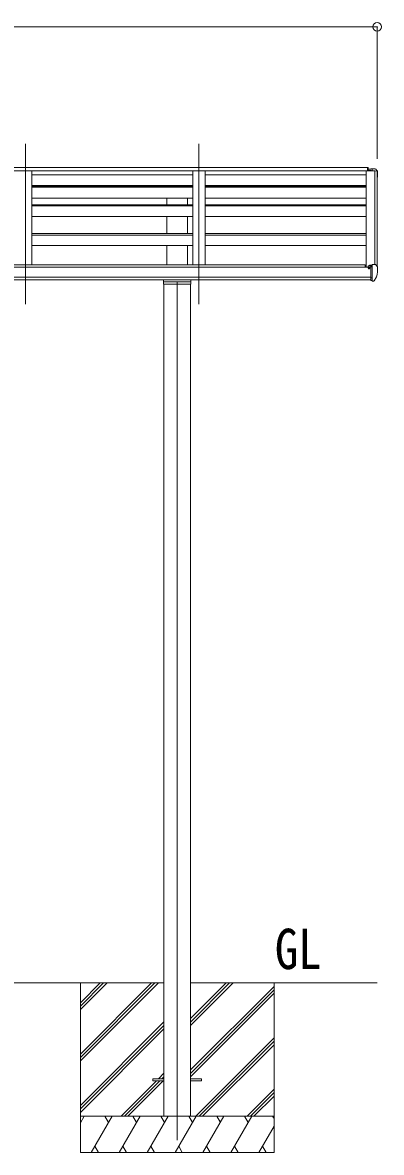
# Model space of a CAD drawing. Units: millimetres at full size, sheet at 1:35; details may follow other scales. Extents: x -9783 to 9892, y -6828 to 6752.
# Drawn here: x 5473 to 6955, y -4311 to 355 of the extents above; entities that cross this region are included whole.
import ezdxf
from ezdxf.enums import TextEntityAlignment as Align

# ---------------------------------------------------------------- set-up
doc = ezdxf.new("R2010")
doc.units = ezdxf.units.MM
doc.header["$LTSCALE"] = 35
doc.header["$PDMODE"] = 32
doc.header["$PDSIZE"] = 35
for name, color, linetype, lineweight in [('0-0_0', 7, 'Continuous', 9), ('0-1_本体', 4, 'Continuous', 9), ('0-2_部品', 7, 'Continuous', 9), ('0-8_PARTS2', 2, 'Continuous', 9), ('0-A_寸法', 6, 'Continuous', 9)]:
    doc.layers.add(name, color=color, linetype=linetype, lineweight=lineweight)
doc.styles.add('ＭＳ ゴシック', font='')
doc.styles.get('ＭＳ ゴシック').set_extended_font_data('MS Gothic')

msp = doc.modelspace()

# ---------------------------------------------------------------- linework, layer by layer
at = {"layer": '0-0_0'}
for p, q in [((4466.02, -3610.59), (6056.02, -3610.59)), ((5711.02, -3610.59), (5711.02, -4310.59)), ((5711.02, -3904.76), (6005.2, -3610.59)), ((5711.02, -3918.91), (6019.34, -3610.59)), ((5711.02, -3933.05), (6033.48, -3610.59)), ((5711.02, -3720.92), (5821.35, -3610.59)), ((5711.02, -3706.78), (5807.21, -3610.59)), ((5711.02, -3692.63), (5793.06, -3610.59)), ((6166.02, -3610.59), (6937.02, -3610.59)), ((6166.02, -3786.42), (6341.85, -3610.59)), ((6166.02, -3772.28), (6327.71, -3610.59)), ((6166.02, -3758.13), (6313.56, -3610.59)), ((6166.02, -3970.26), (6511.02, -3625.27)), ((6511.02, -3610.59), (6511.02, -4310.59)), ((6166.02, -3984.41), (6511.02, -3639.41)), ((6166.02, -3998.55), (6511.02, -3653.55)), ((5711.02, -4116.9), (6056.02, -3771.9)), ((5711.02, -4131.04), (6056.02, -3786.04)), ((5711.02, -4145.18), (6056.02, -3800.18)), ((6187.82, -4160.59), (6511.02, -3837.4)), ((6201.97, -4160.59), (6511.02, -3851.54)), ((6216.11, -4160.59), (6511.02, -3865.68)), ((6033.96, -4006.09), (6056.02, -3984.03)), ((6048.1, -4006.09), (6056.02, -3998.17)), ((5879.46, -4160.59), (6024.96, -4015.09)), ((5893.6, -4160.59), (6039.1, -4015.09)), ((5907.74, -4160.59), (6053.24, -4015.09)), ((6399.96, -4160.59), (6511.02, -4049.53)), ((6414.1, -4160.59), (6511.02, -4063.67)), ((6428.24, -4160.59), (6511.02, -4077.81)), ((6511.02, -4160.59), (5711.02, -4160.59)), ((5711.02, -4188.09), (5726.9, -4160.59)), ((5755.76, -4310.59), (5842.37, -4160.59)), ((5827.37, -4186.57), (5812.36, -4160.59)), ((5871.23, -4310.59), (5957.84, -4160.59)), ((5942.83, -4186.57), (5927.83, -4160.59)), ((5986.7, -4310.59), (6073.31, -4160.59)), ((6058.3, -4186.57), (6043.3, -4160.59)), ((6102.17, -4310.59), (6188.78, -4160.59)), ((6173.78, -4186.57), (6158.77, -4160.59)), ((6217.64, -4310.59), (6304.25, -4160.59)), ((6289.25, -4186.57), (6274.25, -4160.59)), ((6333.11, -4310.59), (6419.72, -4160.59)), ((6389.72, -4160.59), (6404.72, -4186.57)), ((6505.19, -4160.59), (6511.02, -4170.69)), ((6448.58, -4310.59), (6511.02, -4202.45)), ((5770.76, -4284.61), (5785.76, -4310.59)), ((5886.23, -4284.61), (5901.23, -4310.59)), ((6001.7, -4284.61), (6016.7, -4310.59)), ((6117.17, -4284.61), (6132.17, -4310.59)), ((6232.64, -4284.61), (6247.64, -4310.59)), ((6348.11, -4284.61), (6363.11, -4310.59)), ((6463.58, -4284.61), (6478.58, -4310.59)), ((5711.02, -4310.59), (6511.02, -4310.59))]:
    msp.add_line(p, q, dxfattribs=at)
at = {"layer": '0-1_本体'}
for p, q in [((6900.02, -257.39), (1924.52, -257.39)), ((5460.02, -257.39), (5510.02, -257.39)), ((5510.02, -644.76), (5510.02, -257.39)), ((5510.02, -273.93), (6176.02, -273.93)), ((6176.02, -644.76), (6176.02, -257.39)), ((6176.02, -257.39), (6226.02, -257.39)), ((6226.02, -644.76), (6226.02, -257.39)), ((6226.02, -273.93), (6892.02, -273.93)), ((6892.02, -257.39), (6892.02, -654.25)), ((6897.52, -242.94), (6897.52, -257.39)), ((6927.94, -257.59), (6927.32, -259.21)), ((6928.02, -257.48), (6928.02, -644.01)), ((6936.07, -257.81), (6928.24, -257.4)), ((6937.01, -258.7), (6937.02, -650.55)), ((5510.02, -317.46), (6176.02, -317.46)), ((5510.02, -319.83), (6176.02, -319.83)), ((6176.02, -322.35), (5510.02, -322.35)), ((6176.02, -324.92), (5510.02, -324.92)), ((6068.52, -322.35), (6068.52, -319.83)), ((6153.52, -322.35), (6153.52, -319.83)), ((6226.02, -317.46), (6892.02, -317.46)), ((6226.02, -319.83), (6892.02, -319.83)), ((6892.02, -322.35), (6226.02, -322.35)), ((6892.02, -324.92), (6226.02, -324.92)), ((6176.02, -369.66), (5510.02, -369.66)), ((6068.52, -396.76), (6068.52, -369.66)), ((6153.52, -396.76), (6153.52, -369.66)), ((6892.02, -369.66), (6226.02, -369.66)), ((6176.02, -396.76), (5510.02, -396.76)), ((6176.02, -401.63), (5510.02, -401.63)), ((6892.02, -396.76), (6226.02, -396.76)), ((6892.02, -401.63), (6226.02, -401.63)), ((6176.02, -445.86), (5510.02, -445.86)), ((6068.52, -515.25), (6068.52, -445.86)), ((6153.52, -515.25), (6153.52, -445.86)), ((6892.02, -445.86), (6226.02, -445.86)), ((6176.02, -515.25), (5510.02, -515.25)), ((6176.02, -522.15), (5510.02, -522.15)), ((6892.02, -515.25), (6226.02, -515.25)), ((6892.02, -522.15), (6226.02, -522.15)), ((6176.02, -565.7), (5510.02, -565.7)), ((6068.52, -644.76), (6068.52, -565.7)), ((6153.52, -644.76), (6153.52, -565.7)), ((6892.02, -565.7), (6226.02, -565.7)), ((6887.01, -644.76), (1935.02, -644.76)), ((6887.01, -644.76), (6887.01, -654.25)), ((6910.52, -654.25), (1911.52, -654.25)), ((6910.52, -695.77), (1911.52, -695.77)), ((6910.52, -707.62), (2656.02, -707.62)), ((6056.02, -724.56), (6056.02, -4160.59)), ((6166.02, -724.56), (6166.02, -4160.59))]:
    msp.add_line(p, q, dxfattribs=at)
for points in [[(6900.02, -242.94), (1924.52, -242.94), (1924.52, -257.39)], [(6927.32, -644.01), (6927.32, -257.39), (6892.02, -257.39)]]:
    msp.add_lwpolyline(points, dxfattribs=at)
msp.add_circle((6903.04, -658.92), 3, dxfattribs=at)
for centre, radius, start, end in [((6928.22, -257.7), 0.301, 87.13321, 158.93673), ((6936.02, -258.81), 1, 6.23034, 87)]:
    msp.add_arc(centre, radius, start, end, dxfattribs=at)
at = {"layer": '0-2_部品'}
for p, q in [((6900.02, -242.94), (6897.52, -242.94)), ((6899.02, -242.94), (6899.02, -257.39)), ((6900.02, -242.94), (6900.02, -257.39)), ((6910.52, -249.31), (6900.52, -249.4)), ((6900.52, -254.49), (6900.52, -249.4)), ((6900.52, -254.49), (6910.52, -254.49)), ((6929.02, -249.31), (6910.52, -249.31)), ((6910.52, -257.39), (6910.52, -254.49)), ((6917.02, -257.39), (6917.02, -249.31)), ((6929.02, -249.31), (6931.35, -249.45)), ((6932.11, -249.88), (6936.18, -255.69)), ((6939.02, -258.68), (6939.02, -259.31)), ((6900.52, -649.86), (6900.52, -653.83)), ((6915.52, -648.69), (6901.52, -648.75)), ((6905.02, -648.74), (6905.02, -646.84)), ((6905.84, -646.42), (6915.52, -645.7)), ((6915.52, -644.92), (6917.02, -644.92)), ((6915.52, -644.92), (6915.52, -651.09)), ((6917.02, -712.51), (6917.02, -644.01)), ((6932.11, -644.58), (6936.17, -650.38)), ((6905.52, -658.92), (6905.22, -658.92)), ((6906.05, -658.92), (6905.52, -658.92)), ((6910.52, -653.74), (6917.02, -653.34)), ((6924.64, -710.69), (6934.39, -695.32)), ((6939.02, -653.38), (6939.02, -654.01)), ((6057.02, -715.3), (6165.02, -715.3)), ((6910.52, -709.31), (6916.02, -709.31)), ((6916.52, -710.31), (6916.02, -709.31)), ((6917.02, -710.31), (6916.52, -710.31)), ((6918.52, -712.42), (6917.02, -712.51)), ((6918.52, -712.42), (6922.23, -712.19))]:
    msp.add_line(p, q, dxfattribs=at)
at = {"layer": '0-2_部品', "color": 4}
for p, q in [((6011.02, -4006.09), (6011.02, -4015.09)), ((6056.02, -4006.09), (6011.02, -4006.09)), ((6211.02, -4006.09), (6166.02, -4006.09)), ((6211.02, -4006.09), (6211.02, -4015.09)), ((6056.02, -4015.09), (6011.02, -4015.09)), ((6211.02, -4015.09), (6166.02, -4015.09))]:
    msp.add_line(p, q, dxfattribs=at)
at = {"layer": '0-2_部品'}
for points in [[(6905.84, -646.42), (6905.68, -646.44), (6905.52, -646.47), (6905.37, -646.52), (6905.25, -646.57), (6905.15, -646.63), (6905.08, -646.69), (6905.03, -646.77), (6905.02, -646.84)], [(6910.52, -709.31), (6910.52, -651.09), (6915.52, -651.09)], [(6917.02, -644.01), (6929.02, -644.01), (6931.35, -644.15)], [(6900.52, -657.31), (6900.52, -658.92), (6900.05, -658.92)], [(6905.22, -657.74), (6905.22, -658.92), (6900.52, -658.92)], [(6917.02, -698.62), (6913.86, -698.21), (6910.52, -697.78)], [(6168.02, -707.62), (6168.02, -724.56), (6054.02, -724.56), (6054.02, -707.62)]]:
    msp.add_lwpolyline(points, dxfattribs=at)
for centre, radius, start, end in [((6931.29, -250.45), 1, 35, 86.5), ((6936.02, -258.68), 3, 0, 87), ((6737.02, -259.31), 202, 351.91451, 0), ((6931.29, -645.15), 1, 35, 86.5), ((6936.02, -653.38), 3, 0, 87), ((6903.02, -658.92), 2.5, 28.35764, 180), ((6903.02, -658.92), 2.5, 0, 28.35764), ((6931.79, -693.82), 3, 330, 348.16652), ((6746.53, -654.01), 192.49, 347.8767, 359.9992), ((6922.04, -709.19), 3, 273.5, 330)]:
    msp.add_arc(centre, radius, start, end, dxfattribs=at)
msp.add_ellipse((6901.52, -649.85), major_axis=(0.02, 1.1), ratio=0.906239, start_param=0.0206394, end_param=1.5914357, dxfattribs=at)
at = {"layer": '0-8_PARTS2'}
for p, q in [((5485.02, -808.24), (5485.02, -145.72)), ((6201.02, -808.24), (6201.02, -145.72)), ((6111.02, -714.45), (6111.02, -4260.59))]:
    msp.add_line(p, q, dxfattribs=at)
at = {"layer": '0-A_寸法'}
for p, q in [((1885.02, 337.77), (6937.02, 337.77)), ((6937.02, 337.77), (6937.02, -207.85))]:
    msp.add_line(p, q, dxfattribs=at)
msp.add_point((6937.02, 337.77), dxfattribs=at)

# ---------------------------------------------------------------- texts
at = {"layer": '0-0_0', "style": 'ＭＳ ゴシック', "width": 0.85}
msp.add_text('GL', height=166.8, dxfattribs=at).set_placement((6514.23, -3603.65), align=Align.BOTTOM_LEFT)

doc.saveas('drawing.dxf')
